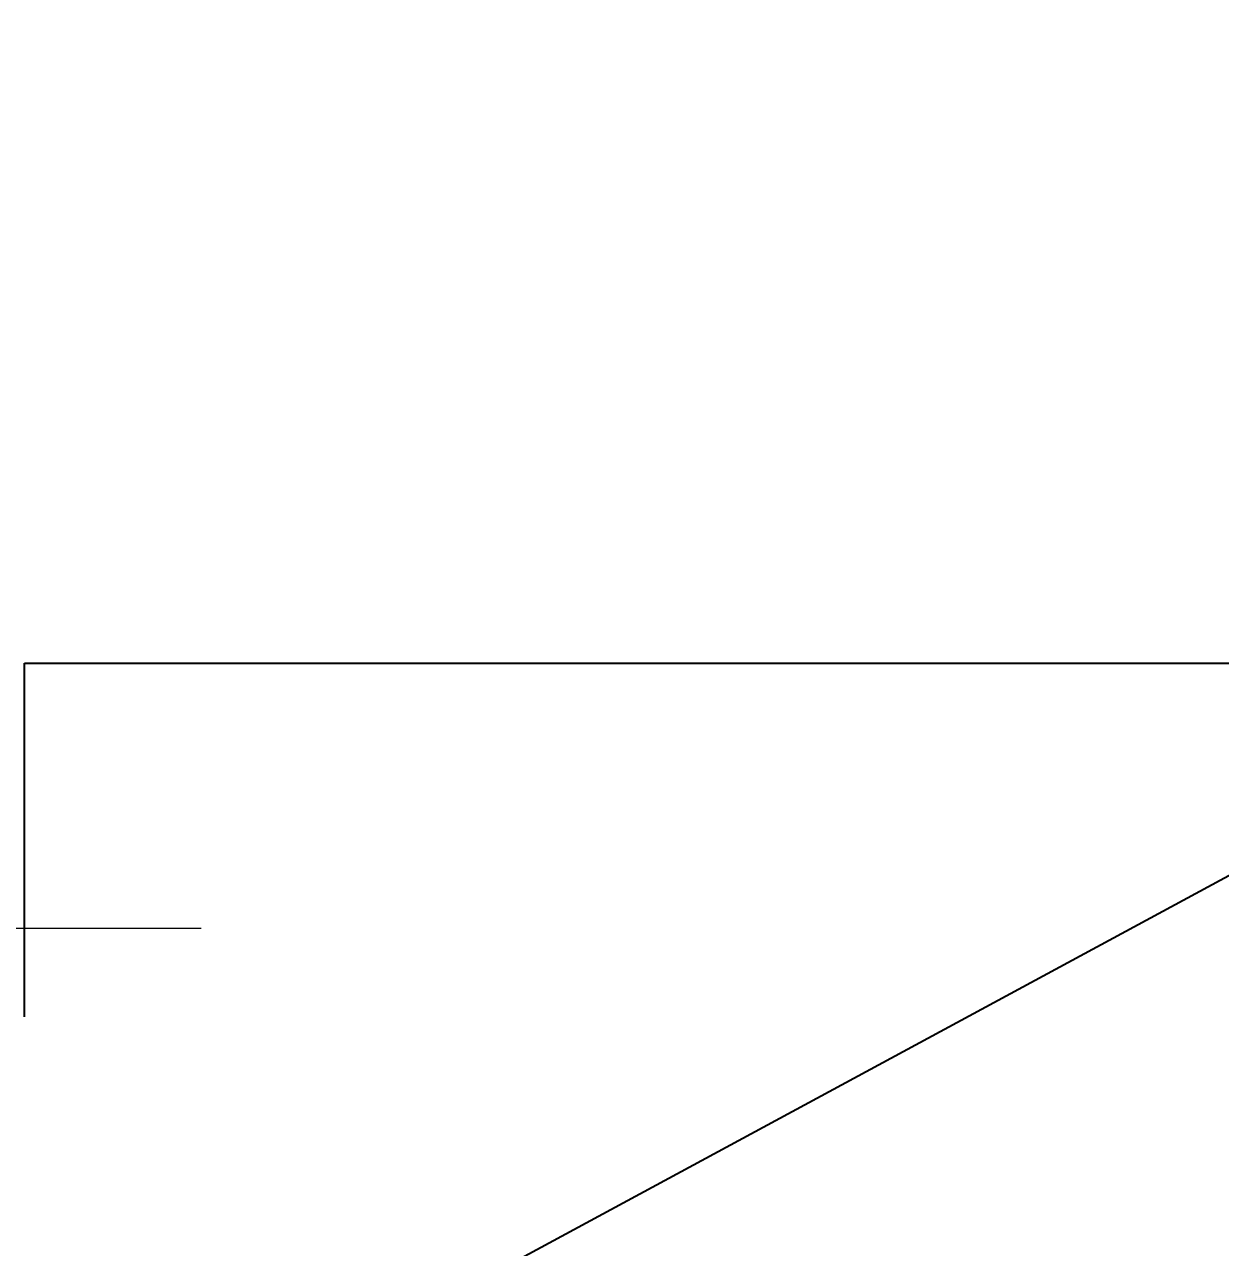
# Model space of a CAD drawing. Header units: metres. Extents: x 198 to 412, y -54 to 17.
# Drawn here: x 253.009 to 253.685, y -23.024 to -22.332 of the extents above; entities that cross this region are included whole.
import ezdxf
from ezdxf import colors
from ezdxf.entities.mleader import LeaderData, LeaderLine
from ezdxf.math import Vec2, Vec3

# ---------------------------------------------------------------- set-up
doc = ezdxf.new("R2010")
doc.units = ezdxf.units.M
doc.header["$LTSCALE"] = 10
doc.layers.add('A-MUROS', color=6, linetype='Continuous')
doc.layers.add('A-TEXTOS', color=2, linetype='Continuous')
doc.layers.add('PILAR_EJES', color=1, linetype='Continuous', lineweight=0)
doc.styles.add('ARIAL', font='arial.ttf')

# ---------------------------------------------------------------- blocks, each defined once
blk = doc.blocks.new('Ejes del pilar')
at = {"layer": 'PILAR_EJES'}
blk.add_line((0, -0.5), (0, 0.5), dxfattribs=at)

msp = doc.modelspace()

# ---------------------------------------------------------------- linework, layer by layer
at = {"layer": 'A-MUROS'}
for p, q in [((253.00851, -22.69324), (256.25775, -22.69324)), ((253.00851, -22.89324), (253.00851, -22.69324))]:
    msp.add_line(p, q, dxfattribs=at)

# ---------------------------------------------------------------- block references
at = {"layer": 'PILAR_EJES', "xscale": 0.5, "yscale": 0.8999999999999841, "rotation": 270}
msp.add_blockref('Ejes del pilar', (252.65851, -22.84296), dxfattribs=at)
msp.add_blockref('Ejes del pilar', (252.65851, -22.84296), dxfattribs=at)

# ---------------------------------------------------------------- leaders
at = {"layer": 'A-TEXTOS'}
ml = msp.add_multileader_mtext('Standard', dxfattribs=at)
ml.set_content('4', color=256, style='ARIAL')
ml.set_leader_properties(color=1)
ml.build(insert=Vec2(0, 0))
ml.multileader.update_dxf_attribs({"has_text_frame": 1, "arrow_head_size": 0.08, "scale": 0.02})
ctx = ml.context
ctx.base_point, ctx.scale, ctx.char_height, ctx.arrow_head_size, ctx.landing_gap_size, ctx.plane_origin = Vec3(254.76343, -22.37192), 0.02, 0.08, 0.08, 0.04, Vec3(253.15924, -22.36281)
notes = []
notes.append((ctx, [(0, (1, 1, 0), (254.50673, -22.37192), (1, 0), 0.2567, [(0, [(253.16748, -23.09538)], 0, [])])]))
ctx.mtext.insert, ctx.mtext.flow_direction = Vec3(254.80343, -22.33192), 5
for ctx, leaders in notes:
    for number, flags, end, landing, length, lines in leaders:
        leader = LeaderData()
        leader.index, (leader.has_last_leader_line, leader.has_dogleg_vector, leader.attachment_direction) = number, flags
        leader.last_leader_point, leader.dogleg_vector, leader.dogleg_length = Vec3(end), Vec3(landing), length
        for number, points, colour, breaks in lines:
            line = LeaderLine()
            line.index, line.vertices, line.color, line.breaks = number, Vec3.list(points), colors.encode_raw_color(colour), breaks
            leader.lines.append(line)
        ctx.leaders.append(leader)

doc.saveas('drawing.dxf')
